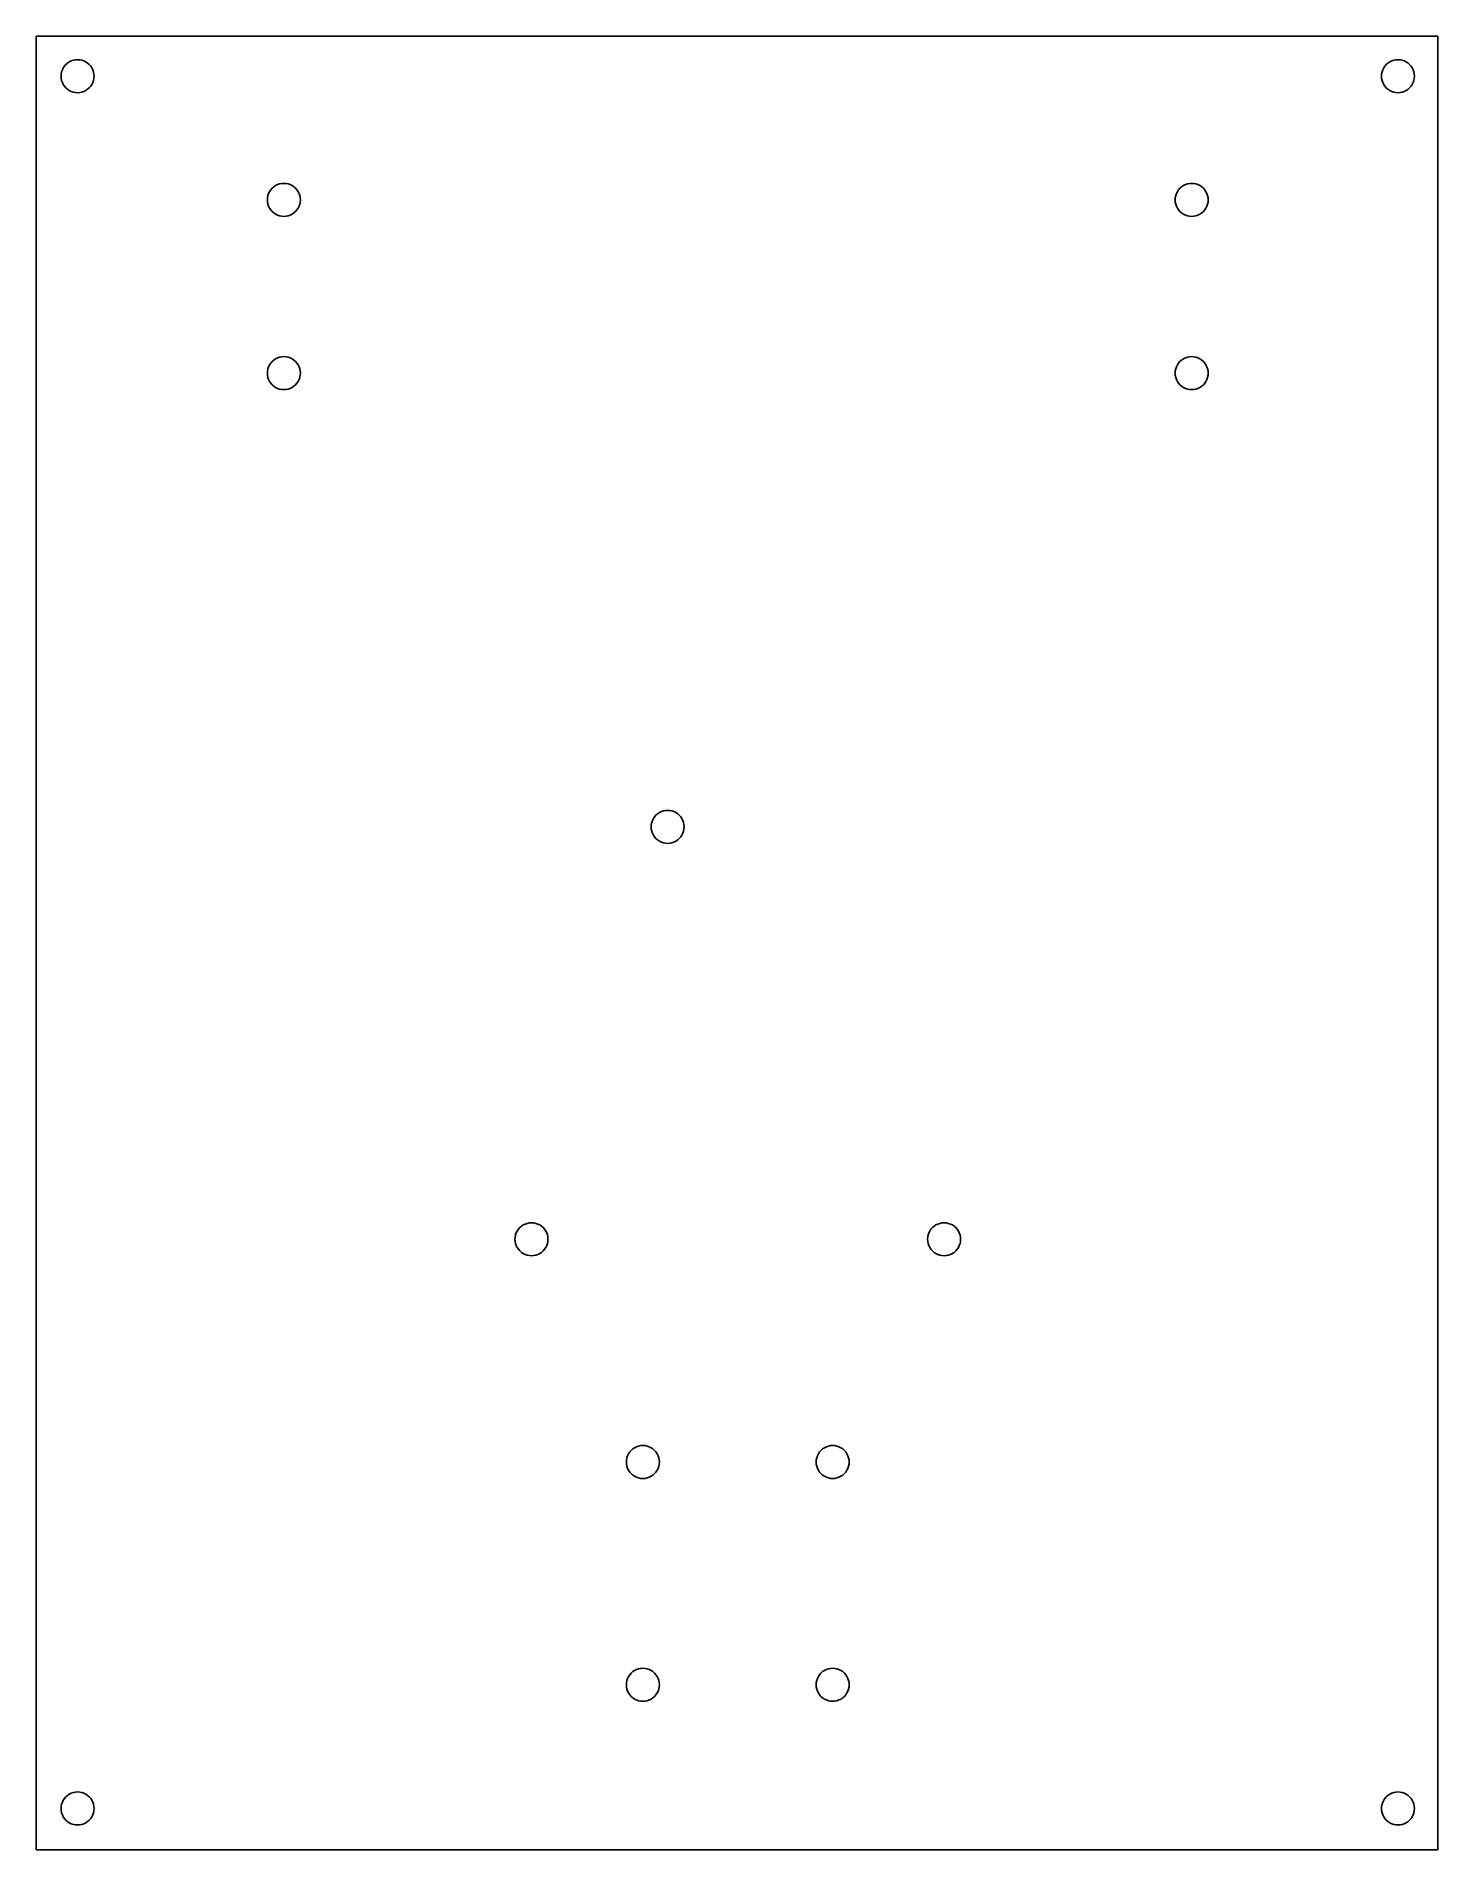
# Model space of a CAD drawing. Extents: x 10 to 180, y 10 to 230.
import ezdxf

# ---------------------------------------------------------------- set-up
doc = ezdxf.new("R2010")
doc.units = 0
doc.layers.add('Calque_1', color=7, linetype='CONTINUOUS')

msp = doc.modelspace()

# ---------------------------------------------------------------- linework, layer by layer
at = {"layer": 'Calque_1', "color": 7}
for points in [[(10.128628, 229.971367), (179.948668, 229.971367), (179.948668, 10.128627), (10.128628, 10.128627)], [(17.132292, 225.132294)], [(177.13229, 225.132294)], [(42.13229, 210.132294)], [(152.13229, 210.132294)], [(42.13229, 189.13229)], [(152.13229, 189.13229)], [(88.632294, 134.13229)], [(72.132294, 84.13229)], [(122.13229, 84.13229)], [(85.632294, 57.13229)], [(108.63229, 57.13229)], [(85.632294, 30.13229)], [(108.63229, 30.13229)], [(17.132292, 15.13229)], [(177.13229, 15.13229)]]:
    msp.add_lwpolyline(points, close=True, dxfattribs=at)
for points in [[(13.132292, 225.132294), (13.132292, 225.846825), (13.51349, 226.507079), (14.132292, 226.864345)], [(14.132292, 226.864345), (14.751094, 227.22161), (15.51349, 227.22161), (16.132292, 226.864345)], [(16.132292, 226.864345), (16.751094, 226.507079), (17.132292, 225.846825), (17.132292, 225.132294)], [(173.13229, 225.132294), (173.13229, 225.846825), (173.513488, 226.507079), (174.13229, 226.864345)], [(174.13229, 226.864345), (174.751092, 227.22161), (175.513488, 227.22161), (176.13229, 226.864345)], [(176.13229, 226.864345), (176.751092, 226.507079), (177.13229, 225.846825), (177.13229, 225.132294)], [(14.132292, 223.400243), (13.51349, 223.757509), (13.132292, 224.417763), (13.132292, 225.132294)], [(17.132292, 225.132294), (17.132292, 224.417763), (16.751094, 223.757509), (16.132292, 223.400243)], [(174.13229, 223.400243), (173.513488, 223.757509), (173.13229, 224.417763), (173.13229, 225.132294)], [(177.13229, 225.132294), (177.13229, 224.417763), (176.751092, 223.757509), (176.13229, 223.400243)], [(16.132292, 223.400243), (15.51349, 223.042978), (14.751094, 223.042978), (14.132292, 223.400243)], [(176.13229, 223.400243), (175.513488, 223.042978), (174.751092, 223.042978), (174.13229, 223.400243)], [(38.13229, 210.132294), (38.13229, 210.846825), (38.513488, 211.507079), (39.13229, 211.864345)], [(39.13229, 211.864345), (39.751092, 212.22161), (40.513488, 212.22161), (41.13229, 211.864345)], [(41.13229, 211.864345), (41.751092, 211.507079), (42.13229, 210.846825), (42.13229, 210.132294)], [(148.13229, 210.132294), (148.13229, 210.846825), (148.513488, 211.507079), (149.13229, 211.864345)], [(149.13229, 211.864345), (149.751092, 212.22161), (150.513488, 212.22161), (151.13229, 211.864345)], [(151.13229, 211.864345), (151.751092, 211.507079), (152.13229, 210.846825), (152.13229, 210.132294)], [(39.13229, 208.400243), (38.513488, 208.757509), (38.13229, 209.417763), (38.13229, 210.132294)], [(42.13229, 210.132294), (42.13229, 209.417763), (41.751092, 208.757509), (41.13229, 208.400243)], [(149.13229, 208.400243), (148.513488, 208.757509), (148.13229, 209.417763), (148.13229, 210.132294)], [(152.13229, 210.132294), (152.13229, 209.417763), (151.751092, 208.757509), (151.13229, 208.400243)], [(41.13229, 208.400243), (40.513488, 208.042978), (39.751092, 208.042978), (39.13229, 208.400243)], [(151.13229, 208.400243), (150.513488, 208.042978), (149.751092, 208.042978), (149.13229, 208.400243)], [(38.13229, 189.13229), (38.13229, 189.846821), (38.513488, 190.507075), (39.13229, 190.864341)], [(39.13229, 187.400239), (38.513488, 187.757505), (38.13229, 188.417759), (38.13229, 189.13229)], [(39.13229, 190.864341), (39.751092, 191.221606), (40.513488, 191.221606), (41.13229, 190.864341)], [(41.13229, 190.864341), (41.751092, 190.507075), (42.13229, 189.846821), (42.13229, 189.13229)], [(42.13229, 189.13229), (42.13229, 188.417759), (41.751092, 187.757505), (41.13229, 187.400239)], [(148.13229, 189.13229), (148.13229, 189.846821), (148.513488, 190.507075), (149.13229, 190.864341)], [(149.13229, 187.400239), (148.513488, 187.757505), (148.13229, 188.417759), (148.13229, 189.13229)], [(149.13229, 190.864341), (149.751092, 191.221606), (150.513488, 191.221606), (151.13229, 190.864341)], [(151.13229, 190.864341), (151.751092, 190.507075), (152.13229, 189.846821), (152.13229, 189.13229)], [(152.13229, 189.13229), (152.13229, 188.417759), (151.751092, 187.757505), (151.13229, 187.400239)], [(41.13229, 187.400239), (40.513488, 187.042974), (39.751092, 187.042974), (39.13229, 187.400239)], [(151.13229, 187.400239), (150.513488, 187.042974), (149.751092, 187.042974), (149.13229, 187.400239)], [(84.632294, 134.13229), (84.632294, 134.846821), (85.013492, 135.507075), (85.632294, 135.864341)], [(85.632294, 132.400239), (85.013492, 132.757505), (84.632294, 133.417759), (84.632294, 134.13229)], [(85.632294, 135.864341), (86.251096, 136.221606), (87.013492, 136.221606), (87.632294, 135.864341)], [(87.632294, 135.864341), (88.251096, 135.507075), (88.632294, 134.846821), (88.632294, 134.13229)], [(88.632294, 134.13229), (88.632294, 133.417759), (88.251096, 132.757505), (87.632294, 132.400239)], [(87.632294, 132.400239), (87.013492, 132.042974), (86.251096, 132.042974), (85.632294, 132.400239)], [(68.132294, 84.13229), (68.132294, 84.846821), (68.513492, 85.507075), (69.132294, 85.864341)], [(69.132294, 85.864341), (69.751096, 86.221606), (70.513492, 86.221606), (71.132294, 85.864341)], [(71.132294, 85.864341), (71.751096, 85.507075), (72.132294, 84.846821), (72.132294, 84.13229)], [(118.13229, 84.13229), (118.13229, 84.846821), (118.513488, 85.507075), (119.13229, 85.864341)], [(119.13229, 85.864341), (119.751092, 86.221606), (120.513488, 86.221606), (121.13229, 85.864341)], [(121.13229, 85.864341), (121.751092, 85.507075), (122.13229, 84.846821), (122.13229, 84.13229)], [(69.132294, 82.400239), (68.513492, 82.757505), (68.132294, 83.417759), (68.132294, 84.13229)], [(72.132294, 84.13229), (72.132294, 83.417759), (71.751096, 82.757505), (71.132294, 82.400239)], [(119.13229, 82.400239), (118.513488, 82.757505), (118.13229, 83.417759), (118.13229, 84.13229)], [(122.13229, 84.13229), (122.13229, 83.417759), (121.751092, 82.757505), (121.13229, 82.400239)], [(71.132294, 82.400239), (70.513492, 82.042974), (69.751096, 82.042974), (69.132294, 82.400239)], [(121.13229, 82.400239), (120.513488, 82.042974), (119.751092, 82.042974), (119.13229, 82.400239)], [(81.632294, 57.13229), (81.632294, 57.846821), (82.013492, 58.507075), (82.632294, 58.864341)], [(82.632294, 58.864341), (83.251096, 59.221606), (84.013492, 59.221606), (84.632294, 58.864341)], [(84.632294, 58.864341), (85.251096, 58.507075), (85.632294, 57.846821), (85.632294, 57.13229)], [(104.63229, 57.13229), (104.63229, 57.846821), (105.013488, 58.507075), (105.63229, 58.864341)], [(105.63229, 58.864341), (106.251092, 59.221606), (107.013488, 59.221606), (107.63229, 58.864341)], [(107.63229, 58.864341), (108.251092, 58.507075), (108.63229, 57.846821), (108.63229, 57.13229)], [(82.632294, 55.400239), (82.013492, 55.757505), (81.632294, 56.417759), (81.632294, 57.13229)], [(84.632294, 55.400239), (84.013492, 55.042974), (83.251096, 55.042974), (82.632294, 55.400239)], [(85.632294, 57.13229), (85.632294, 56.417759), (85.251096, 55.757505), (84.632294, 55.400239)], [(105.63229, 55.400239), (105.013488, 55.757505), (104.63229, 56.417759), (104.63229, 57.13229)], [(107.63229, 55.400239), (107.013488, 55.042974), (106.251092, 55.042974), (105.63229, 55.400239)], [(108.63229, 57.13229), (108.63229, 56.417759), (108.251092, 55.757505), (107.63229, 55.400239)], [(81.632294, 30.13229), (81.632294, 30.846821), (82.013492, 31.507075), (82.632294, 31.864341)], [(82.632294, 31.864341), (83.251096, 32.221606), (84.013492, 32.221606), (84.632294, 31.864341)], [(84.632294, 31.864341), (85.251096, 31.507075), (85.632294, 30.846821), (85.632294, 30.13229)], [(104.63229, 30.13229), (104.63229, 30.846821), (105.013488, 31.507075), (105.63229, 31.864341)], [(105.63229, 31.864341), (106.251092, 32.221606), (107.013488, 32.221606), (107.63229, 31.864341)], [(107.63229, 31.864341), (108.251092, 31.507075), (108.63229, 30.846821), (108.63229, 30.13229)], [(82.632294, 28.400239), (82.013492, 28.757505), (81.632294, 29.417759), (81.632294, 30.13229)], [(85.632294, 30.13229), (85.632294, 29.417759), (85.251096, 28.757505), (84.632294, 28.400239)], [(105.63229, 28.400239), (105.013488, 28.757505), (104.63229, 29.417759), (104.63229, 30.13229)], [(108.63229, 30.13229), (108.63229, 29.417759), (108.251092, 28.757505), (107.63229, 28.400239)], [(84.632294, 28.400239), (84.013492, 28.042974), (83.251096, 28.042974), (82.632294, 28.400239)], [(107.63229, 28.400239), (107.013488, 28.042974), (106.251092, 28.042974), (105.63229, 28.400239)], [(13.132292, 15.13229), (13.132292, 15.846821), (13.51349, 16.507075), (14.132292, 16.864341)], [(14.132292, 16.864341), (14.751094, 17.221606), (15.51349, 17.221606), (16.132292, 16.864341)], [(16.132292, 16.864341), (16.751094, 16.507075), (17.132292, 15.846821), (17.132292, 15.13229)], [(173.13229, 15.13229), (173.13229, 15.846821), (173.513488, 16.507075), (174.13229, 16.864341)], [(174.13229, 16.864341), (174.751092, 17.221606), (175.513488, 17.221606), (176.13229, 16.864341)], [(176.13229, 16.864341), (176.751092, 16.507075), (177.13229, 15.846821), (177.13229, 15.13229)], [(14.132292, 13.400239), (13.51349, 13.757505), (13.132292, 14.417759), (13.132292, 15.13229)], [(16.132292, 13.400239), (15.51349, 13.042974), (14.751094, 13.042974), (14.132292, 13.400239)], [(17.132292, 15.13229), (17.132292, 14.417759), (16.751094, 13.757505), (16.132292, 13.400239)], [(174.13229, 13.400239), (173.513488, 13.757505), (173.13229, 14.417759), (173.13229, 15.13229)], [(176.13229, 13.400239), (175.513488, 13.042974), (174.751092, 13.042974), (174.13229, 13.400239)], [(177.13229, 15.13229), (177.13229, 14.417759), (176.751092, 13.757505), (176.13229, 13.400239)]]:
    msp.add_open_spline(points, degree=3, dxfattribs=at)

doc.saveas('drawing.dxf')
